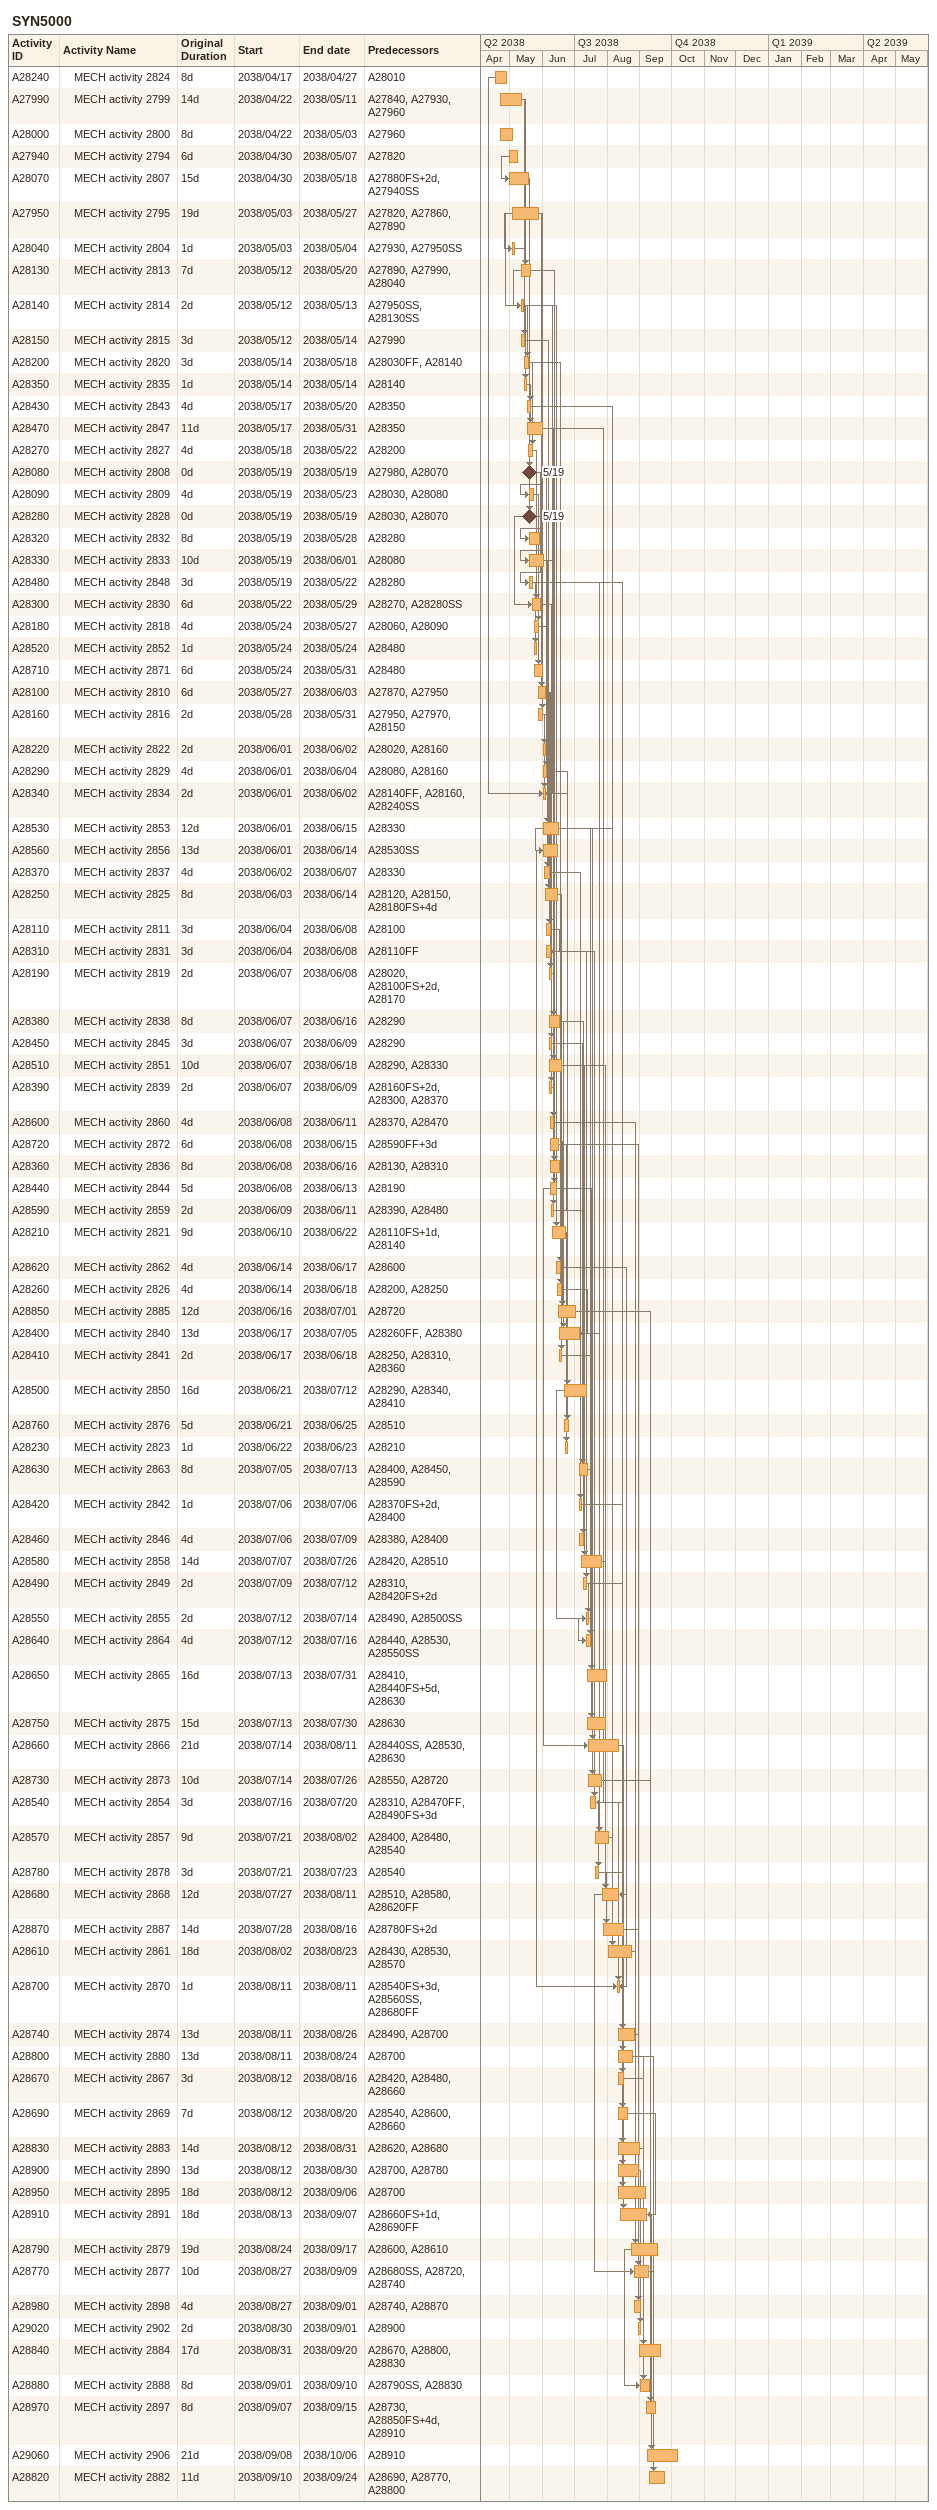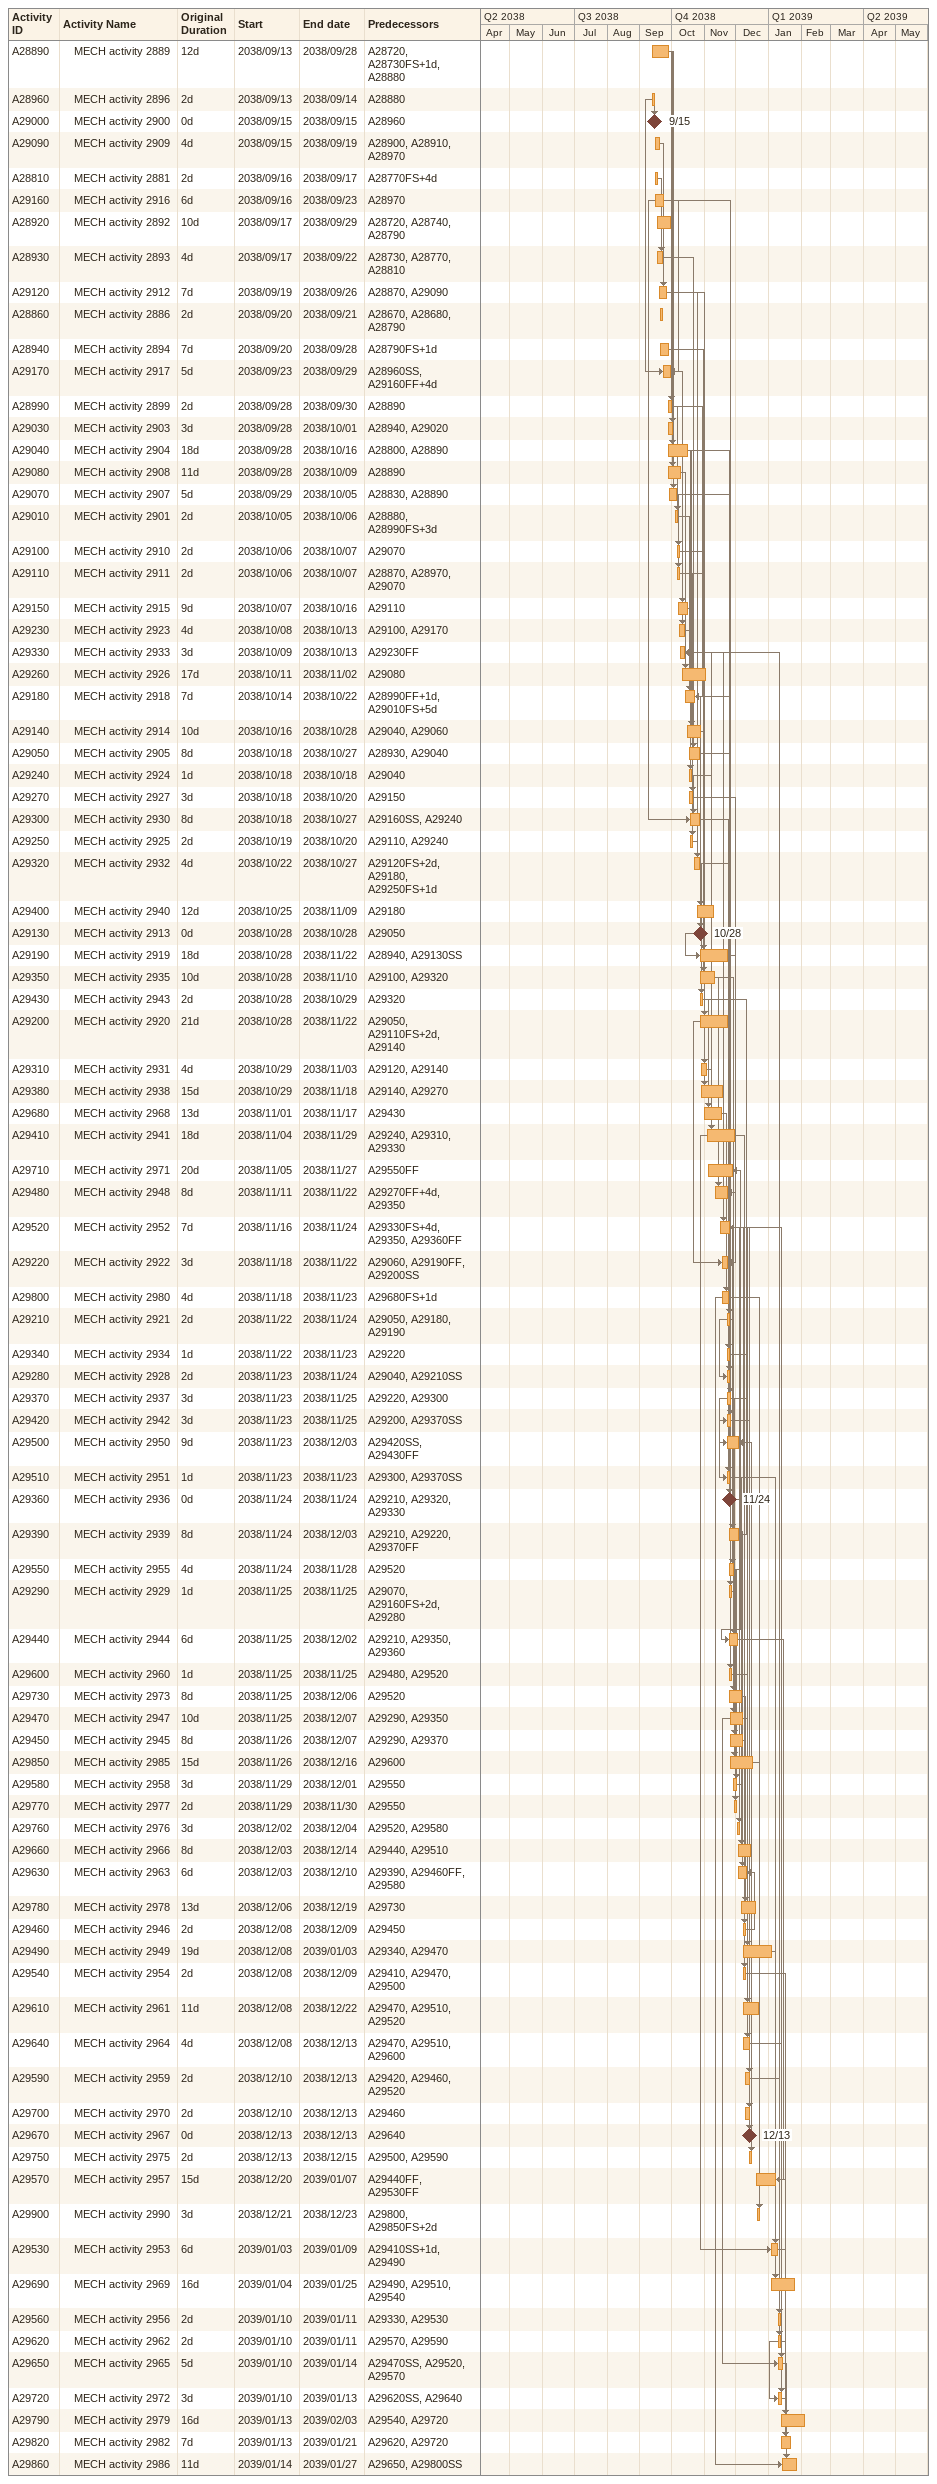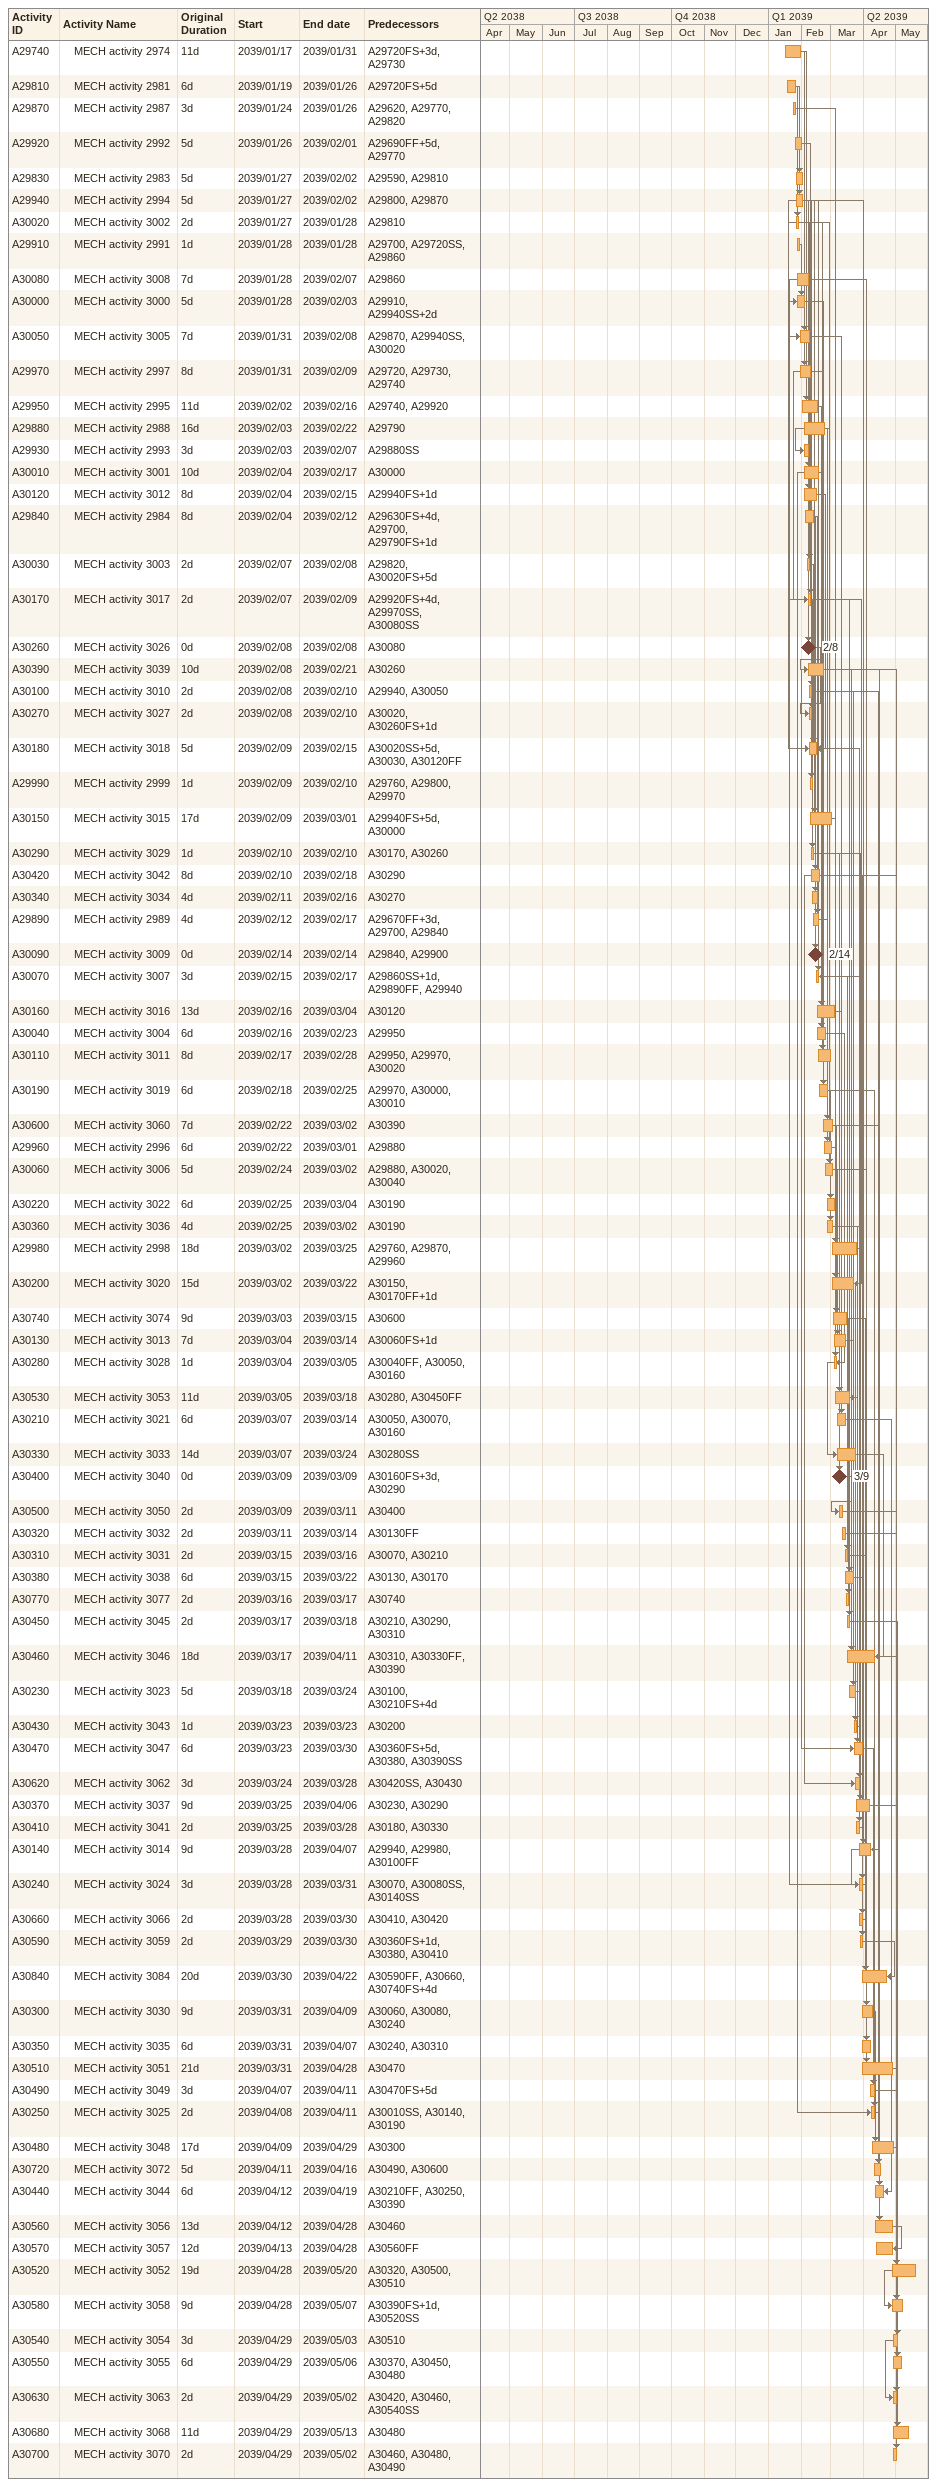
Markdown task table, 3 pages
SYN5000

| ID | Level | Task | Original duration | Start | Finish | Predecessors |
|---|---|---|---|---|---|---|
| A28240 | 2 | MECH activity 2824 | 8d | 2038-04-17 | 2038-04-27 | A28010 |
| A27990 | 2 | MECH activity 2799 | 14d | 2038-04-22 | 2038-05-11 | A27840, A27930, A27960 |
| A28000 | 2 | MECH activity 2800 | 8d | 2038-04-22 | 2038-05-03 | A27960 |
| A27940 | 2 | MECH activity 2794 | 6d | 2038-04-30 | 2038-05-07 | A27820 |
| A28070 | 2 | MECH activity 2807 | 15d | 2038-04-30 | 2038-05-18 | A27880FS+2d, A27940SS |
| A27950 | 2 | MECH activity 2795 | 19d | 2038-05-03 | 2038-05-27 | A27820, A27860, A27890 |
| A28040 | 2 | MECH activity 2804 | 1d | 2038-05-03 | 2038-05-04 | A27930, A27950SS |
| A28130 | 2 | MECH activity 2813 | 7d | 2038-05-12 | 2038-05-20 | A27890, A27990, A28040 |
| A28140 | 2 | MECH activity 2814 | 2d | 2038-05-12 | 2038-05-13 | A27950SS, A28130SS |
| A28150 | 2 | MECH activity 2815 | 3d | 2038-05-12 | 2038-05-14 | A27990 |
| A28200 | 2 | MECH activity 2820 | 3d | 2038-05-14 | 2038-05-18 | A28030FF, A28140 |
| A28350 | 2 | MECH activity 2835 | 1d | 2038-05-14 | 2038-05-14 | A28140 |
| A28430 | 2 | MECH activity 2843 | 4d | 2038-05-17 | 2038-05-20 | A28350 |
| A28470 | 2 | MECH activity 2847 | 11d | 2038-05-17 | 2038-05-31 | A28350 |
| A28270 | 2 | MECH activity 2827 | 4d | 2038-05-18 | 2038-05-22 | A28200 |
| A28080 | 2 | MECH activity 2808 | 0d | 2038-05-19 | 2038-05-19 | A27980, A28070 |
| A28090 | 2 | MECH activity 2809 | 4d | 2038-05-19 | 2038-05-23 | A28030, A28080 |
| A28280 | 2 | MECH activity 2828 | 0d | 2038-05-19 | 2038-05-19 | A28030, A28070 |
| A28320 | 2 | MECH activity 2832 | 8d | 2038-05-19 | 2038-05-28 | A28280 |
| A28330 | 2 | MECH activity 2833 | 10d | 2038-05-19 | 2038-06-01 | A28080 |
| A28480 | 2 | MECH activity 2848 | 3d | 2038-05-19 | 2038-05-22 | A28280 |
| A28300 | 2 | MECH activity 2830 | 6d | 2038-05-22 | 2038-05-29 | A28270, A28280SS |
| A28180 | 2 | MECH activity 2818 | 4d | 2038-05-24 | 2038-05-27 | A28060, A28090 |
| A28520 | 2 | MECH activity 2852 | 1d | 2038-05-24 | 2038-05-24 | A28480 |
| A28710 | 2 | MECH activity 2871 | 6d | 2038-05-24 | 2038-05-31 | A28480 |
| A28100 | 2 | MECH activity 2810 | 6d | 2038-05-27 | 2038-06-03 | A27870, A27950 |
| A28160 | 2 | MECH activity 2816 | 2d | 2038-05-28 | 2038-05-31 | A27950, A27970, A28150 |
| A28220 | 2 | MECH activity 2822 | 2d | 2038-06-01 | 2038-06-02 | A28020, A28160 |
| A28290 | 2 | MECH activity 2829 | 4d | 2038-06-01 | 2038-06-04 | A28080, A28160 |
| A28340 | 2 | MECH activity 2834 | 2d | 2038-06-01 | 2038-06-02 | A28140FF, A28160, A28240SS |
| A28530 | 2 | MECH activity 2853 | 12d | 2038-06-01 | 2038-06-15 | A28330 |
| A28560 | 2 | MECH activity 2856 | 13d | 2038-06-01 | 2038-06-14 | A28530SS |
| A28370 | 2 | MECH activity 2837 | 4d | 2038-06-02 | 2038-06-07 | A28330 |
| A28250 | 2 | MECH activity 2825 | 8d | 2038-06-03 | 2038-06-14 | A28120, A28150, A28180FS+4d |
| A28110 | 2 | MECH activity 2811 | 3d | 2038-06-04 | 2038-06-08 | A28100 |
| A28310 | 2 | MECH activity 2831 | 3d | 2038-06-04 | 2038-06-08 | A28110FF |
| A28190 | 2 | MECH activity 2819 | 2d | 2038-06-07 | 2038-06-08 | A28020, A28100FS+2d, A28170 |
| A28380 | 2 | MECH activity 2838 | 8d | 2038-06-07 | 2038-06-16 | A28290 |
| A28450 | 2 | MECH activity 2845 | 3d | 2038-06-07 | 2038-06-09 | A28290 |
| A28510 | 2 | MECH activity 2851 | 10d | 2038-06-07 | 2038-06-18 | A28290, A28330 |
| A28390 | 2 | MECH activity 2839 | 2d | 2038-06-07 | 2038-06-09 | A28160FS+2d, A28300, A28370 |
| A28600 | 2 | MECH activity 2860 | 4d | 2038-06-08 | 2038-06-11 | A28370, A28470 |
| A28720 | 2 | MECH activity 2872 | 6d | 2038-06-08 | 2038-06-15 | A28590FF+3d |
| A28360 | 2 | MECH activity 2836 | 8d | 2038-06-08 | 2038-06-16 | A28130, A28310 |
| A28440 | 2 | MECH activity 2844 | 5d | 2038-06-08 | 2038-06-13 | A28190 |
| A28590 | 2 | MECH activity 2859 | 2d | 2038-06-09 | 2038-06-11 | A28390, A28480 |
| A28210 | 2 | MECH activity 2821 | 9d | 2038-06-10 | 2038-06-22 | A28110FS+1d, A28140 |
| A28620 | 2 | MECH activity 2862 | 4d | 2038-06-14 | 2038-06-17 | A28600 |
| A28260 | 2 | MECH activity 2826 | 4d | 2038-06-14 | 2038-06-18 | A28200, A28250 |
| A28850 | 2 | MECH activity 2885 | 12d | 2038-06-16 | 2038-07-01 | A28720 |
| A28400 | 2 | MECH activity 2840 | 13d | 2038-06-17 | 2038-07-05 | A28260FF, A28380 |
| A28410 | 2 | MECH activity 2841 | 2d | 2038-06-17 | 2038-06-18 | A28250, A28310, A28360 |
| A28500 | 2 | MECH activity 2850 | 16d | 2038-06-21 | 2038-07-12 | A28290, A28340, A28410 |
| A28760 | 2 | MECH activity 2876 | 5d | 2038-06-21 | 2038-06-25 | A28510 |
| A28230 | 2 | MECH activity 2823 | 1d | 2038-06-22 | 2038-06-23 | A28210 |
| A28630 | 2 | MECH activity 2863 | 8d | 2038-07-05 | 2038-07-13 | A28400, A28450, A28590 |
| A28420 | 2 | MECH activity 2842 | 1d | 2038-07-06 | 2038-07-06 | A28370FS+2d, A28400 |
| A28460 | 2 | MECH activity 2846 | 4d | 2038-07-06 | 2038-07-09 | A28380, A28400 |
| A28580 | 2 | MECH activity 2858 | 14d | 2038-07-07 | 2038-07-26 | A28420, A28510 |
| A28490 | 2 | MECH activity 2849 | 2d | 2038-07-09 | 2038-07-12 | A28310, A28420FS+2d |
| A28550 | 2 | MECH activity 2855 | 2d | 2038-07-12 | 2038-07-14 | A28490, A28500SS |
| A28640 | 2 | MECH activity 2864 | 4d | 2038-07-12 | 2038-07-16 | A28440, A28530, A28550SS |
| A28650 | 2 | MECH activity 2865 | 16d | 2038-07-13 | 2038-07-31 | A28410, A28440FS+5d, A28630 |
| A28750 | 2 | MECH activity 2875 | 15d | 2038-07-13 | 2038-07-30 | A28630 |
| A28660 | 2 | MECH activity 2866 | 21d | 2038-07-14 | 2038-08-11 | A28440SS, A28530, A28630 |
| A28730 | 2 | MECH activity 2873 | 10d | 2038-07-14 | 2038-07-26 | A28550, A28720 |
| A28540 | 2 | MECH activity 2854 | 3d | 2038-07-16 | 2038-07-20 | A28310, A28470FF, A28490FS+3d |
| A28570 | 2 | MECH activity 2857 | 9d | 2038-07-21 | 2038-08-02 | A28400, A28480, A28540 |
| A28780 | 2 | MECH activity 2878 | 3d | 2038-07-21 | 2038-07-23 | A28540 |
| A28680 | 2 | MECH activity 2868 | 12d | 2038-07-27 | 2038-08-11 | A28510, A28580, A28620FF |
| A28870 | 2 | MECH activity 2887 | 14d | 2038-07-28 | 2038-08-16 | A28780FS+2d |
| A28610 | 2 | MECH activity 2861 | 18d | 2038-08-02 | 2038-08-23 | A28430, A28530, A28570 |
| A28700 | 2 | MECH activity 2870 | 1d | 2038-08-11 | 2038-08-11 | A28540FS+3d, A28560SS, A28680FF |
| A28740 | 2 | MECH activity 2874 | 13d | 2038-08-11 | 2038-08-26 | A28490, A28700 |
| A28800 | 2 | MECH activity 2880 | 13d | 2038-08-11 | 2038-08-24 | A28700 |
| A28670 | 2 | MECH activity 2867 | 3d | 2038-08-12 | 2038-08-16 | A28420, A28480, A28660 |
| A28690 | 2 | MECH activity 2869 | 7d | 2038-08-12 | 2038-08-20 | A28540, A28600, A28660 |
| A28830 | 2 | MECH activity 2883 | 14d | 2038-08-12 | 2038-08-31 | A28620, A28680 |
| A28900 | 2 | MECH activity 2890 | 13d | 2038-08-12 | 2038-08-30 | A28700, A28780 |
| A28950 | 2 | MECH activity 2895 | 18d | 2038-08-12 | 2038-09-06 | A28700 |
| A28910 | 2 | MECH activity 2891 | 18d | 2038-08-13 | 2038-09-07 | A28660FS+1d, A28690FF |
| A28790 | 2 | MECH activity 2879 | 19d | 2038-08-24 | 2038-09-17 | A28600, A28610 |
| A28770 | 2 | MECH activity 2877 | 10d | 2038-08-27 | 2038-09-09 | A28680SS, A28720, A28740 |
| A28980 | 2 | MECH activity 2898 | 4d | 2038-08-27 | 2038-09-01 | A28740, A28870 |
| A29020 | 2 | MECH activity 2902 | 2d | 2038-08-30 | 2038-09-01 | A28900 |
| A28840 | 2 | MECH activity 2884 | 17d | 2038-08-31 | 2038-09-20 | A28670, A28800, A28830 |
| A28880 | 2 | MECH activity 2888 | 8d | 2038-09-01 | 2038-09-10 | A28790SS, A28830 |
| A28970 | 2 | MECH activity 2897 | 8d | 2038-09-07 | 2038-09-15 | A28730, A28850FS+4d, A28910 |
| A29060 | 2 | MECH activity 2906 | 21d | 2038-09-08 | 2038-10-06 | A28910 |
| A28820 | 2 | MECH activity 2882 | 11d | 2038-09-10 | 2038-09-24 | A28690, A28770, A28800 |
| A28890 | 2 | MECH activity 2889 | 12d | 2038-09-13 | 2038-09-28 | A28720, A28730FS+1d, A28880 |
| A28960 | 2 | MECH activity 2896 | 2d | 2038-09-13 | 2038-09-14 | A28880 |
| A29000 | 2 | MECH activity 2900 | 0d | 2038-09-15 | 2038-09-15 | A28960 |
| A29090 | 2 | MECH activity 2909 | 4d | 2038-09-15 | 2038-09-19 | A28900, A28910, A28970 |
| A28810 | 2 | MECH activity 2881 | 2d | 2038-09-16 | 2038-09-17 | A28770FS+4d |
| A29160 | 2 | MECH activity 2916 | 6d | 2038-09-16 | 2038-09-23 | A28970 |
| A28920 | 2 | MECH activity 2892 | 10d | 2038-09-17 | 2038-09-29 | A28720, A28740, A28790 |
| A28930 | 2 | MECH activity 2893 | 4d | 2038-09-17 | 2038-09-22 | A28730, A28770, A28810 |
| A29120 | 2 | MECH activity 2912 | 7d | 2038-09-19 | 2038-09-26 | A28870, A29090 |
| A28860 | 2 | MECH activity 2886 | 2d | 2038-09-20 | 2038-09-21 | A28670, A28680, A28790 |
| A28940 | 2 | MECH activity 2894 | 7d | 2038-09-20 | 2038-09-28 | A28790FS+1d |
| A29170 | 2 | MECH activity 2917 | 5d | 2038-09-23 | 2038-09-29 | A28960SS, A29160FF+4d |
| A28990 | 2 | MECH activity 2899 | 2d | 2038-09-28 | 2038-09-30 | A28890 |
| A29030 | 2 | MECH activity 2903 | 3d | 2038-09-28 | 2038-10-01 | A28940, A29020 |
| A29040 | 2 | MECH activity 2904 | 18d | 2038-09-28 | 2038-10-16 | A28800, A28890 |
| A29080 | 2 | MECH activity 2908 | 11d | 2038-09-28 | 2038-10-09 | A28890 |
| A29070 | 2 | MECH activity 2907 | 5d | 2038-09-29 | 2038-10-05 | A28830, A28890 |
| A29010 | 2 | MECH activity 2901 | 2d | 2038-10-05 | 2038-10-06 | A28880, A28990FS+3d |
| A29100 | 2 | MECH activity 2910 | 2d | 2038-10-06 | 2038-10-07 | A29070 |
| A29110 | 2 | MECH activity 2911 | 2d | 2038-10-06 | 2038-10-07 | A28870, A28970, A29070 |
| A29150 | 2 | MECH activity 2915 | 9d | 2038-10-07 | 2038-10-16 | A29110 |
| A29230 | 2 | MECH activity 2923 | 4d | 2038-10-08 | 2038-10-13 | A29100, A29170 |
| A29330 | 2 | MECH activity 2933 | 3d | 2038-10-09 | 2038-10-13 | A29230FF |
| A29260 | 2 | MECH activity 2926 | 17d | 2038-10-11 | 2038-11-02 | A29080 |
| A29180 | 2 | MECH activity 2918 | 7d | 2038-10-14 | 2038-10-22 | A28990FF+1d, A29010FS+5d |
| A29140 | 2 | MECH activity 2914 | 10d | 2038-10-16 | 2038-10-28 | A29040, A29060 |
| A29050 | 2 | MECH activity 2905 | 8d | 2038-10-18 | 2038-10-27 | A28930, A29040 |
| A29240 | 2 | MECH activity 2924 | 1d | 2038-10-18 | 2038-10-18 | A29040 |
| A29270 | 2 | MECH activity 2927 | 3d | 2038-10-18 | 2038-10-20 | A29150 |
| A29300 | 2 | MECH activity 2930 | 8d | 2038-10-18 | 2038-10-27 | A29160SS, A29240 |
| A29250 | 2 | MECH activity 2925 | 2d | 2038-10-19 | 2038-10-20 | A29110, A29240 |
| A29320 | 2 | MECH activity 2932 | 4d | 2038-10-22 | 2038-10-27 | A29120FS+2d, A29180, A29250FS+1d |
| A29400 | 2 | MECH activity 2940 | 12d | 2038-10-25 | 2038-11-09 | A29180 |
| A29130 | 2 | MECH activity 2913 | 0d | 2038-10-28 | 2038-10-28 | A29050 |
| A29190 | 2 | MECH activity 2919 | 18d | 2038-10-28 | 2038-11-22 | A28940, A29130SS |
| A29350 | 2 | MECH activity 2935 | 10d | 2038-10-28 | 2038-11-10 | A29100, A29320 |
| A29430 | 2 | MECH activity 2943 | 2d | 2038-10-28 | 2038-10-29 | A29320 |
| A29200 | 2 | MECH activity 2920 | 21d | 2038-10-28 | 2038-11-22 | A29050, A29110FS+2d, A29140 |
| A29310 | 2 | MECH activity 2931 | 4d | 2038-10-29 | 2038-11-03 | A29120, A29140 |
| A29380 | 2 | MECH activity 2938 | 15d | 2038-10-29 | 2038-11-18 | A29140, A29270 |
| A29680 | 2 | MECH activity 2968 | 13d | 2038-11-01 | 2038-11-17 | A29430 |
| A29410 | 2 | MECH activity 2941 | 18d | 2038-11-04 | 2038-11-29 | A29240, A29310, A29330 |
| A29710 | 2 | MECH activity 2971 | 20d | 2038-11-05 | 2038-11-27 | A29550FF |
| A29480 | 2 | MECH activity 2948 | 8d | 2038-11-11 | 2038-11-22 | A29270FF+4d, A29350 |
| A29520 | 2 | MECH activity 2952 | 7d | 2038-11-16 | 2038-11-24 | A29330FS+4d, A29350, A29360FF |
| A29220 | 2 | MECH activity 2922 | 3d | 2038-11-18 | 2038-11-22 | A29060, A29190FF, A29200SS |
| A29800 | 2 | MECH activity 2980 | 4d | 2038-11-18 | 2038-11-23 | A29680FS+1d |
| A29210 | 2 | MECH activity 2921 | 2d | 2038-11-22 | 2038-11-24 | A29050, A29180, A29190 |
| A29340 | 2 | MECH activity 2934 | 1d | 2038-11-22 | 2038-11-23 | A29220 |
| A29280 | 2 | MECH activity 2928 | 2d | 2038-11-23 | 2038-11-24 | A29040, A29210SS |
| A29370 | 2 | MECH activity 2937 | 3d | 2038-11-23 | 2038-11-25 | A29220, A29300 |
| A29420 | 2 | MECH activity 2942 | 3d | 2038-11-23 | 2038-11-25 | A29200, A29370SS |
| A29500 | 2 | MECH activity 2950 | 9d | 2038-11-23 | 2038-12-03 | A29420SS, A29430FF |
| A29510 | 2 | MECH activity 2951 | 1d | 2038-11-23 | 2038-11-23 | A29300, A29370SS |
| A29360 | 2 | MECH activity 2936 | 0d | 2038-11-24 | 2038-11-24 | A29210, A29320, A29330 |
| A29390 | 2 | MECH activity 2939 | 8d | 2038-11-24 | 2038-12-03 | A29210, A29220, A29370FF |
| A29550 | 2 | MECH activity 2955 | 4d | 2038-11-24 | 2038-11-28 | A29520 |
| A29290 | 2 | MECH activity 2929 | 1d | 2038-11-25 | 2038-11-25 | A29070, A29160FS+2d, A29280 |
| A29440 | 2 | MECH activity 2944 | 6d | 2038-11-25 | 2038-12-02 | A29210, A29350, A29360 |
| A29600 | 2 | MECH activity 2960 | 1d | 2038-11-25 | 2038-11-25 | A29480, A29520 |
| A29730 | 2 | MECH activity 2973 | 8d | 2038-11-25 | 2038-12-06 | A29520 |
| A29470 | 2 | MECH activity 2947 | 10d | 2038-11-25 | 2038-12-07 | A29290, A29350 |
| A29450 | 2 | MECH activity 2945 | 8d | 2038-11-26 | 2038-12-07 | A29290, A29370 |
| A29850 | 2 | MECH activity 2985 | 15d | 2038-11-26 | 2038-12-16 | A29600 |
| A29580 | 2 | MECH activity 2958 | 3d | 2038-11-29 | 2038-12-01 | A29550 |
| A29770 | 2 | MECH activity 2977 | 2d | 2038-11-29 | 2038-11-30 | A29550 |
| A29760 | 2 | MECH activity 2976 | 3d | 2038-12-02 | 2038-12-04 | A29520, A29580 |
| A29660 | 2 | MECH activity 2966 | 8d | 2038-12-03 | 2038-12-14 | A29440, A29510 |
| A29630 | 2 | MECH activity 2963 | 6d | 2038-12-03 | 2038-12-10 | A29390, A29460FF, A29580 |
| A29780 | 2 | MECH activity 2978 | 13d | 2038-12-06 | 2038-12-19 | A29730 |
| A29460 | 2 | MECH activity 2946 | 2d | 2038-12-08 | 2038-12-09 | A29450 |
| A29490 | 2 | MECH activity 2949 | 19d | 2038-12-08 | 2039-01-03 | A29340, A29470 |
| A29540 | 2 | MECH activity 2954 | 2d | 2038-12-08 | 2038-12-09 | A29410, A29470, A29500 |
| A29610 | 2 | MECH activity 2961 | 11d | 2038-12-08 | 2038-12-22 | A29470, A29510, A29520 |
| A29640 | 2 | MECH activity 2964 | 4d | 2038-12-08 | 2038-12-13 | A29470, A29510, A29600 |
| A29590 | 2 | MECH activity 2959 | 2d | 2038-12-10 | 2038-12-13 | A29420, A29460, A29520 |
| A29700 | 2 | MECH activity 2970 | 2d | 2038-12-10 | 2038-12-13 | A29460 |
| A29670 | 2 | MECH activity 2967 | 0d | 2038-12-13 | 2038-12-13 | A29640 |
| A29750 | 2 | MECH activity 2975 | 2d | 2038-12-13 | 2038-12-15 | A29500, A29590 |
| A29570 | 2 | MECH activity 2957 | 15d | 2038-12-20 | 2039-01-07 | A29440FF, A29530FF |
| A29900 | 2 | MECH activity 2990 | 3d | 2038-12-21 | 2038-12-23 | A29800, A29850FS+2d |
| A29530 | 2 | MECH activity 2953 | 6d | 2039-01-03 | 2039-01-09 | A29410SS+1d, A29490 |
| A29690 | 2 | MECH activity 2969 | 16d | 2039-01-04 | 2039-01-25 | A29490, A29510, A29540 |
| A29560 | 2 | MECH activity 2956 | 2d | 2039-01-10 | 2039-01-11 | A29330, A29530 |
| A29620 | 2 | MECH activity 2962 | 2d | 2039-01-10 | 2039-01-11 | A29570, A29590 |
| A29650 | 2 | MECH activity 2965 | 5d | 2039-01-10 | 2039-01-14 | A29470SS, A29520, A29570 |
| A29720 | 2 | MECH activity 2972 | 3d | 2039-01-10 | 2039-01-13 | A29620SS, A29640 |
| A29790 | 2 | MECH activity 2979 | 16d | 2039-01-13 | 2039-02-03 | A29540, A29720 |
| A29820 | 2 | MECH activity 2982 | 7d | 2039-01-13 | 2039-01-21 | A29620, A29720 |
| A29860 | 2 | MECH activity 2986 | 11d | 2039-01-14 | 2039-01-27 | A29650, A29800SS |
| A29740 | 2 | MECH activity 2974 | 11d | 2039-01-17 | 2039-01-31 | A29720FS+3d, A29730 |
| A29810 | 2 | MECH activity 2981 | 6d | 2039-01-19 | 2039-01-26 | A29720FS+5d |
| A29870 | 2 | MECH activity 2987 | 3d | 2039-01-24 | 2039-01-26 | A29620, A29770, A29820 |
| A29920 | 2 | MECH activity 2992 | 5d | 2039-01-26 | 2039-02-01 | A29690FF+5d, A29770 |
| A29830 | 2 | MECH activity 2983 | 5d | 2039-01-27 | 2039-02-02 | A29590, A29810 |
| A29940 | 2 | MECH activity 2994 | 5d | 2039-01-27 | 2039-02-02 | A29800, A29870 |
| A30020 | 2 | MECH activity 3002 | 2d | 2039-01-27 | 2039-01-28 | A29810 |
| A29910 | 2 | MECH activity 2991 | 1d | 2039-01-28 | 2039-01-28 | A29700, A29720SS, A29860 |
| A30080 | 2 | MECH activity 3008 | 7d | 2039-01-28 | 2039-02-07 | A29860 |
| A30000 | 2 | MECH activity 3000 | 5d | 2039-01-28 | 2039-02-03 | A29910, A29940SS+2d |
| A30050 | 2 | MECH activity 3005 | 7d | 2039-01-31 | 2039-02-08 | A29870, A29940SS, A30020 |
| A29970 | 2 | MECH activity 2997 | 8d | 2039-01-31 | 2039-02-09 | A29720, A29730, A29740 |
| A29950 | 2 | MECH activity 2995 | 11d | 2039-02-02 | 2039-02-16 | A29740, A29920 |
| A29880 | 2 | MECH activity 2988 | 16d | 2039-02-03 | 2039-02-22 | A29790 |
| A29930 | 2 | MECH activity 2993 | 3d | 2039-02-03 | 2039-02-07 | A29880SS |
| A30010 | 2 | MECH activity 3001 | 10d | 2039-02-04 | 2039-02-17 | A30000 |
| A30120 | 2 | MECH activity 3012 | 8d | 2039-02-04 | 2039-02-15 | A29940FS+1d |
| A29840 | 2 | MECH activity 2984 | 8d | 2039-02-04 | 2039-02-12 | A29630FS+4d, A29700, A29790FS+1d |
| A30030 | 2 | MECH activity 3003 | 2d | 2039-02-07 | 2039-02-08 | A29820, A30020FS+5d |
| A30170 | 2 | MECH activity 3017 | 2d | 2039-02-07 | 2039-02-09 | A29920FS+4d, A29970SS, A30080SS |
| A30260 | 2 | MECH activity 3026 | 0d | 2039-02-08 | 2039-02-08 | A30080 |
| A30390 | 2 | MECH activity 3039 | 10d | 2039-02-08 | 2039-02-21 | A30260 |
| A30100 | 2 | MECH activity 3010 | 2d | 2039-02-08 | 2039-02-10 | A29940, A30050 |
| A30270 | 2 | MECH activity 3027 | 2d | 2039-02-08 | 2039-02-10 | A30020, A30260FS+1d |
| A30180 | 2 | MECH activity 3018 | 5d | 2039-02-09 | 2039-02-15 | A30020SS+5d, A30030, A30120FF |
| A29990 | 2 | MECH activity 2999 | 1d | 2039-02-09 | 2039-02-10 | A29760, A29800, A29970 |
| A30150 | 2 | MECH activity 3015 | 17d | 2039-02-09 | 2039-03-01 | A29940FS+5d, A30000 |
| A30290 | 2 | MECH activity 3029 | 1d | 2039-02-10 | 2039-02-10 | A30170, A30260 |
| A30420 | 2 | MECH activity 3042 | 8d | 2039-02-10 | 2039-02-18 | A30290 |
| A30340 | 2 | MECH activity 3034 | 4d | 2039-02-11 | 2039-02-16 | A30270 |
| A29890 | 2 | MECH activity 2989 | 4d | 2039-02-12 | 2039-02-17 | A29670FF+3d, A29700, A29840 |
| A30090 | 2 | MECH activity 3009 | 0d | 2039-02-14 | 2039-02-14 | A29840, A29900 |
| A30070 | 2 | MECH activity 3007 | 3d | 2039-02-15 | 2039-02-17 | A29860SS+1d, A29890FF, A29940 |
| A30160 | 2 | MECH activity 3016 | 13d | 2039-02-16 | 2039-03-04 | A30120 |
| A30040 | 2 | MECH activity 3004 | 6d | 2039-02-16 | 2039-02-23 | A29950 |
| A30110 | 2 | MECH activity 3011 | 8d | 2039-02-17 | 2039-02-28 | A29950, A29970, A30020 |
| A30190 | 2 | MECH activity 3019 | 6d | 2039-02-18 | 2039-02-25 | A29970, A30000, A30010 |
| A30600 | 2 | MECH activity 3060 | 7d | 2039-02-22 | 2039-03-02 | A30390 |
| A29960 | 2 | MECH activity 2996 | 6d | 2039-02-22 | 2039-03-01 | A29880 |
| A30060 | 2 | MECH activity 3006 | 5d | 2039-02-24 | 2039-03-02 | A29880, A30020, A30040 |
| A30220 | 2 | MECH activity 3022 | 6d | 2039-02-25 | 2039-03-04 | A30190 |
| A30360 | 2 | MECH activity 3036 | 4d | 2039-02-25 | 2039-03-02 | A30190 |
| A29980 | 2 | MECH activity 2998 | 18d | 2039-03-02 | 2039-03-25 | A29760, A29870, A29960 |
| A30200 | 2 | MECH activity 3020 | 15d | 2039-03-02 | 2039-03-22 | A30150, A30170FF+1d |
| A30740 | 2 | MECH activity 3074 | 9d | 2039-03-03 | 2039-03-15 | A30600 |
| A30130 | 2 | MECH activity 3013 | 7d | 2039-03-04 | 2039-03-14 | A30060FS+1d |
| A30280 | 2 | MECH activity 3028 | 1d | 2039-03-04 | 2039-03-05 | A30040FF, A30050, A30160 |
| A30530 | 2 | MECH activity 3053 | 11d | 2039-03-05 | 2039-03-18 | A30280, A30450FF |
| A30210 | 2 | MECH activity 3021 | 6d | 2039-03-07 | 2039-03-14 | A30050, A30070, A30160 |
| A30330 | 2 | MECH activity 3033 | 14d | 2039-03-07 | 2039-03-24 | A30280SS |
| A30400 | 2 | MECH activity 3040 | 0d | 2039-03-09 | 2039-03-09 | A30160FS+3d, A30290 |
| A30500 | 2 | MECH activity 3050 | 2d | 2039-03-09 | 2039-03-11 | A30400 |
| A30320 | 2 | MECH activity 3032 | 2d | 2039-03-11 | 2039-03-14 | A30130FF |
| A30310 | 2 | MECH activity 3031 | 2d | 2039-03-15 | 2039-03-16 | A30070, A30210 |
| A30380 | 2 | MECH activity 3038 | 6d | 2039-03-15 | 2039-03-22 | A30130, A30170 |
| A30770 | 2 | MECH activity 3077 | 2d | 2039-03-16 | 2039-03-17 | A30740 |
| A30450 | 2 | MECH activity 3045 | 2d | 2039-03-17 | 2039-03-18 | A30210, A30290, A30310 |
| A30460 | 2 | MECH activity 3046 | 18d | 2039-03-17 | 2039-04-11 | A30310, A30330FF, A30390 |
| A30230 | 2 | MECH activity 3023 | 5d | 2039-03-18 | 2039-03-24 | A30100, A30210FS+4d |
| A30430 | 2 | MECH activity 3043 | 1d | 2039-03-23 | 2039-03-23 | A30200 |
| A30470 | 2 | MECH activity 3047 | 6d | 2039-03-23 | 2039-03-30 | A30360FS+5d, A30380, A30390SS |
| A30620 | 2 | MECH activity 3062 | 3d | 2039-03-24 | 2039-03-28 | A30420SS, A30430 |
| A30370 | 2 | MECH activity 3037 | 9d | 2039-03-25 | 2039-04-06 | A30230, A30290 |
| A30410 | 2 | MECH activity 3041 | 2d | 2039-03-25 | 2039-03-28 | A30180, A30330 |
| A30140 | 2 | MECH activity 3014 | 9d | 2039-03-28 | 2039-04-07 | A29940, A29980, A30100FF |
| A30240 | 2 | MECH activity 3024 | 3d | 2039-03-28 | 2039-03-31 | A30070, A30080SS, A30140SS |
| A30660 | 2 | MECH activity 3066 | 2d | 2039-03-28 | 2039-03-30 | A30410, A30420 |
| A30590 | 2 | MECH activity 3059 | 2d | 2039-03-29 | 2039-03-30 | A30360FS+1d, A30380, A30410 |
| A30840 | 2 | MECH activity 3084 | 20d | 2039-03-30 | 2039-04-22 | A30590FF, A30660, A30740FS+4d |
| A30300 | 2 | MECH activity 3030 | 9d | 2039-03-31 | 2039-04-09 | A30060, A30080, A30240 |
| A30350 | 2 | MECH activity 3035 | 6d | 2039-03-31 | 2039-04-07 | A30240, A30310 |
| A30510 | 2 | MECH activity 3051 | 21d | 2039-03-31 | 2039-04-28 | A30470 |
| A30490 | 2 | MECH activity 3049 | 3d | 2039-04-07 | 2039-04-11 | A30470FS+5d |
| A30250 | 2 | MECH activity 3025 | 2d | 2039-04-08 | 2039-04-11 | A30010SS, A30140, A30190 |
| A30480 | 2 | MECH activity 3048 | 17d | 2039-04-09 | 2039-04-29 | A30300 |
| A30720 | 2 | MECH activity 3072 | 5d | 2039-04-11 | 2039-04-16 | A30490, A30600 |
| A30440 | 2 | MECH activity 3044 | 6d | 2039-04-12 | 2039-04-19 | A30210FF, A30250, A30390 |
| A30560 | 2 | MECH activity 3056 | 13d | 2039-04-12 | 2039-04-28 | A30460 |
| A30570 | 2 | MECH activity 3057 | 12d | 2039-04-13 | 2039-04-28 | A30560FF |
| A30520 | 2 | MECH activity 3052 | 19d | 2039-04-28 | 2039-05-20 | A30320, A30500, A30510 |
| A30580 | 2 | MECH activity 3058 | 9d | 2039-04-28 | 2039-05-07 | A30390FS+1d, A30520SS |
| A30540 | 2 | MECH activity 3054 | 3d | 2039-04-29 | 2039-05-03 | A30510 |
| A30550 | 2 | MECH activity 3055 | 6d | 2039-04-29 | 2039-05-06 | A30370, A30450, A30480 |
| A30630 | 2 | MECH activity 3063 | 2d | 2039-04-29 | 2039-05-02 | A30420, A30460, A30540SS |
| A30680 | 2 | MECH activity 3068 | 11d | 2039-04-29 | 2039-05-13 | A30480 |
| A30700 | 2 | MECH activity 3070 | 2d | 2039-04-29 | 2039-05-02 | A30460, A30480, A30490 |
